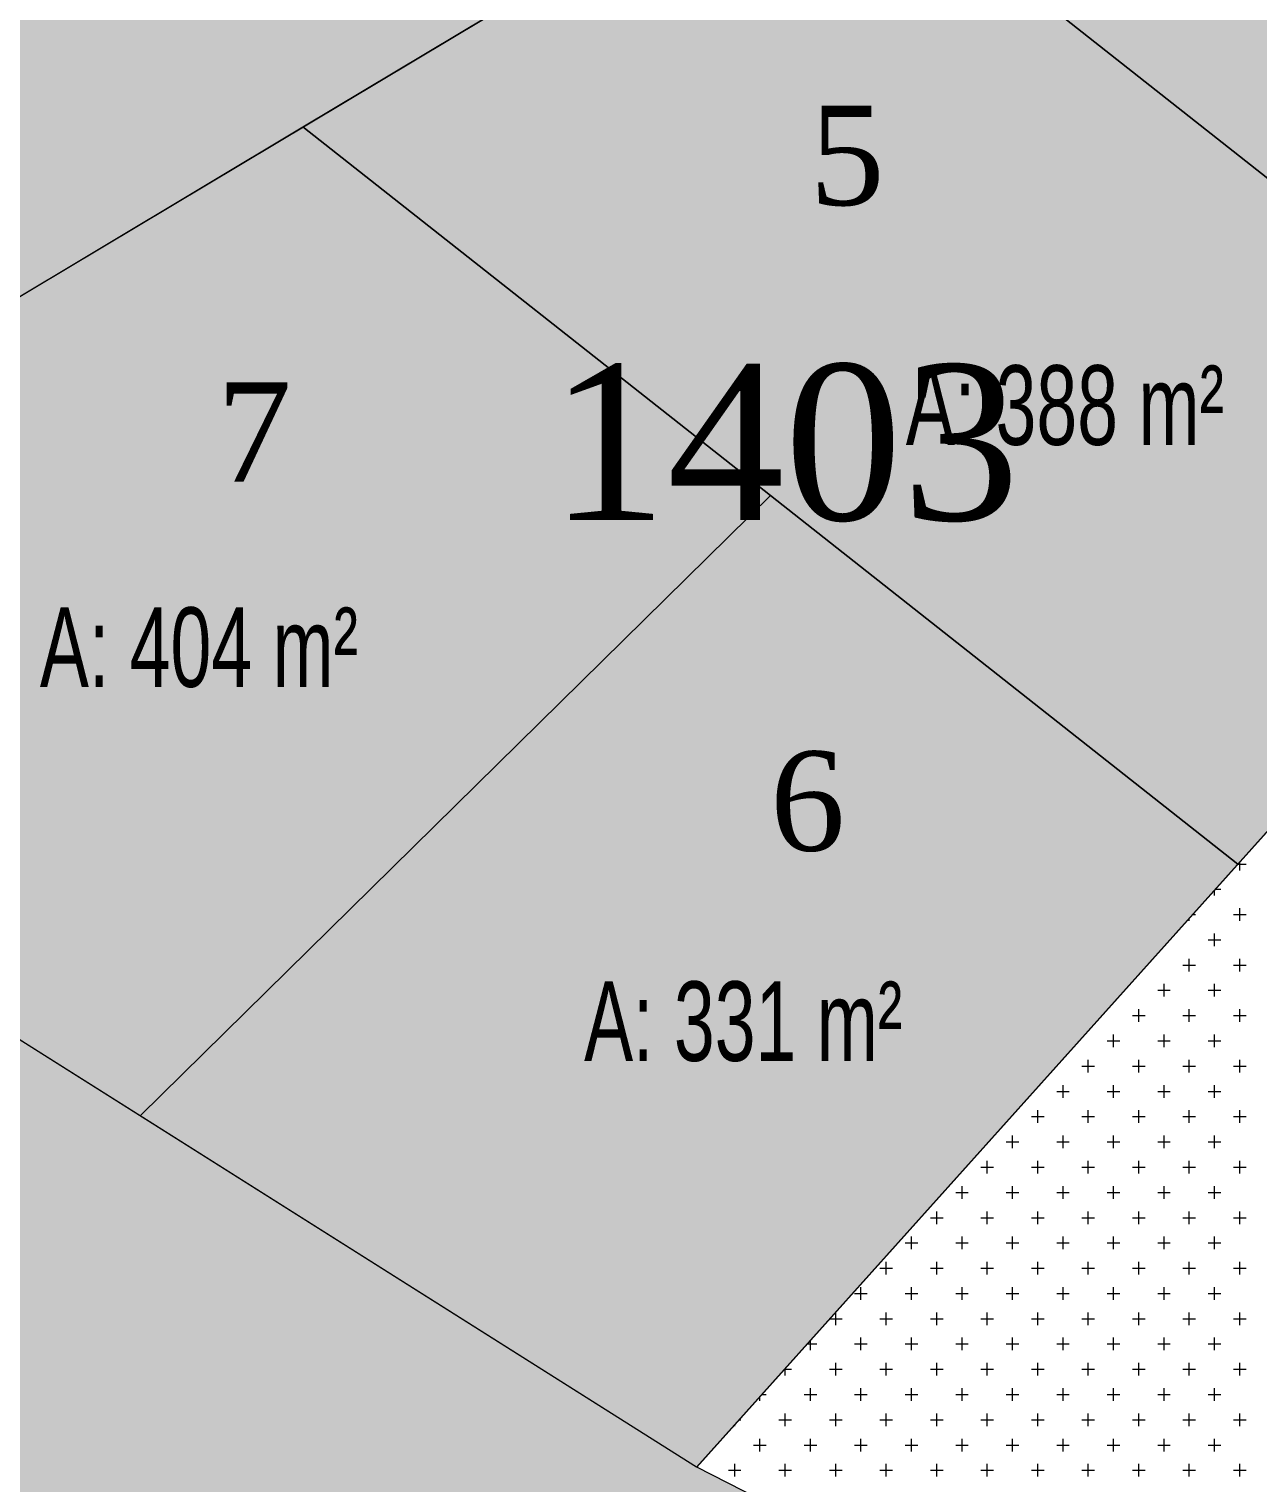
# Model space of a CAD drawing. Header units: metres. Extents: x 476631 to 477421, y 4483749 to 4484052.
# Drawn here: x 477158.88 to 477189.78, y 4483826.76 to 4483863.3 of the extents above; entities that cross this region are included whole.
import ezdxf

# ---------------------------------------------------------------- set-up
doc = ezdxf.new("R2010")
doc.units = ezdxf.units.M
for name, color, linetype, lineweight in [('M2', 1, 'Continuous', 25), ('PL_PARK', 97, 'Continuous', 0), ('serbest', 10, 'Continuous', 0), ('TK_KAD', 171, 'Continuous', 0), ('TK_PARSEL', 1, 'Continuous', 0)]:
    doc.layers.add(name, color=color, linetype=linetype, lineweight=lineweight)
doc.styles.add('M2', font='', dxfattribs={"width": 0.9, "height": 12})
doc.styles.get("Standard").update_dxf_attribs({"font": 'TimesNewRoman.ttf'})
doc.styles.get('M2').set_extended_font_data('Swis721 LtCn BT')

msp = doc.modelspace()

# ---------------------------------------------------------------- hatches: boundary and pattern name
at = {"layer": 'serbest', "true_color": 0x636466}
h = msp.add_hatch(color=251, dxfattribs=at)
h.dxf.hatch_style = 1
h.paths.add_polyline_path([(477208.013, 4483863.192), (477208.013, 4483863.192), (477175.667, 4483827.152), (477177.072, 4483826.44), (477177.259, 4483826.44), (477177.259, 4483826.345), (477210.881, 4483809.295), (477210.914, 4483809.295), (477210.914, 4483809.278), (477213.385, 4483808.025), (477213.454, 4483808.025), (477213.454, 4483807.99), (477213.766, 4483807.832), (477214.359, 4483796.321), (477214.089, 4483796.014), (477214.089, 4483795.96), (477214.041, 4483795.96), (477203.294, 4483783.79), (477207.946, 4483770.215), (477210.643, 4483768.256), (477025.328, 4483842.425), (477060.732, 4483897.862), (477067.557, 4483895.559), (477070.319, 4483896.168), (477078.309, 4483891.066), (477086.191, 4483876.57), (477094.387, 4483882.428), (477105.543, 4483870.29), (477127.469, 4483857.654), (477140.884, 4483857.609), (477147.759, 4483850.069), (477147.681, 4483844.807), (477161.676, 4483835.982), (477175.667, 4483827.152)])
h = msp.add_hatch(color=251, dxfattribs=at)
h.dxf.hatch_style = 1
h.paths.add_polyline_path([(477165.767, 4483860.846), (477178.623, 4483868.538), (477178.622, 4483868.538), (477189.759, 4483875.202), (477190.837, 4483875.132), (477182.448, 4483884.811), (477181.776, 4483882.078), (477168.904, 4483874.376), (477158.606, 4483868.213), (477148.309, 4483862.051), (477140.884, 4483857.609), (477147.759, 4483850.069)])
at = {"layer": 'serbest'}
h = msp.add_hatch(color=14, dxfattribs=at)
h.dxf.hatch_style = 1
h.paths.add_polyline_path([(477194.993, 4483873.455), (477191.227, 4483873.659), (477190.837, 4483875.132), (477189.759, 4483875.202), (477178.623, 4483868.538), (477198.645, 4483852.755), (477208.013, 4483863.192)])
h = msp.add_hatch(color=14, dxfattribs=at)
h.dxf.hatch_style = 1
h.paths.add_polyline_path([(477178.623, 4483868.538), (477165.767, 4483860.845), (477177.521, 4483851.58), (477189.274, 4483842.315), (477189.276, 4483842.315), (477198.645, 4483852.755)])
h = msp.add_hatch(color=4, dxfattribs=at)
h.dxf.hatch_style = 1
h.paths.add_polyline_path([(477165.767, 4483860.845), (477147.759, 4483850.069), (477147.681, 4483844.807), (477161.676, 4483835.982), (477177.521, 4483851.58)])
h = msp.add_hatch(color=14, dxfattribs=at)
h.dxf.hatch_style = 1
h.paths.add_polyline_path([(477189.275, 4483842.314), (477177.521, 4483851.58), (477161.676, 4483835.982), (477175.665, 4483827.154), (477175.667, 4483827.153)])

# ---------------------------------------------------------------- linework, layer by layer
at = {"layer": 'PL_PARK', "color": 3}
for p, q in [((477175.668, 4483827.152), (477208.013, 4483863.192)), ((477213.766, 4483807.832), (477175.668, 4483827.152)), ((477175.668, 4483827.152), (477175.668, 4483827.152))]:
    msp.add_line(p, q, dxfattribs=at)
at = {"layer": 'PL_PARK', "color": 3, "linetype": 'Continuous'}
for p, q in [((477189.276, 4483842.315), (477189.482, 4483842.315)), ((477189.324, 4483842.156), (477189.324, 4483842.368)), ((477188.689, 4483841.521), (477188.689, 4483841.661)), ((477188.706, 4483841.68), (477188.847, 4483841.68)), ((477189.324, 4483840.886), (477189.324, 4483841.204)), ((477188.054, 4483840.886), (477188.054, 4483840.953)), ((477188.136, 4483841.045), (477188.212, 4483841.045)), ((477189.165, 4483841.045), (477189.482, 4483841.045)), ((477188.689, 4483840.251), (477188.689, 4483840.569)), ((477187.566, 4483840.41), (477187.577, 4483840.41)), ((477188.53, 4483840.41), (477188.847, 4483840.41)), ((477187.895, 4483839.775), (477188.212, 4483839.775)), ((477188.054, 4483839.616), (477188.054, 4483839.934)), ((477189.165, 4483839.775), (477189.482, 4483839.775)), ((477189.324, 4483839.616), (477189.324, 4483839.934)), ((477187.26, 4483839.14), (477187.577, 4483839.14)), ((477187.419, 4483838.981), (477187.419, 4483839.299)), ((477188.53, 4483839.14), (477188.847, 4483839.14)), ((477188.689, 4483838.981), (477188.689, 4483839.299)), ((477186.784, 4483838.346), (477186.784, 4483838.664)), ((477188.054, 4483838.346), (477188.054, 4483838.664)), ((477189.324, 4483838.346), (477189.324, 4483838.664)), ((477186.625, 4483838.505), (477186.942, 4483838.505)), ((477187.895, 4483838.505), (477188.212, 4483838.505)), ((477189.165, 4483838.505), (477189.482, 4483838.505)), ((477186.149, 4483837.711), (477186.149, 4483838.029)), ((477187.419, 4483837.711), (477187.419, 4483838.029)), ((477188.689, 4483837.711), (477188.689, 4483838.029)), ((477185.99, 4483837.87), (477186.307, 4483837.87)), ((477187.26, 4483837.87), (477187.577, 4483837.87)), ((477188.53, 4483837.87), (477188.847, 4483837.87)), ((477185.355, 4483837.235), (477185.672, 4483837.235)), ((477185.514, 4483837.076), (477185.514, 4483837.394)), ((477186.625, 4483837.235), (477186.942, 4483837.235)), ((477186.784, 4483837.076), (477186.784, 4483837.394)), ((477187.895, 4483837.235), (477188.212, 4483837.235)), ((477188.054, 4483837.076), (477188.054, 4483837.394)), ((477189.165, 4483837.235), (477189.482, 4483837.235)), ((477189.324, 4483837.076), (477189.324, 4483837.394)), ((477184.72, 4483836.6), (477185.037, 4483836.6)), ((477184.879, 4483836.441), (477184.879, 4483836.759)), ((477185.99, 4483836.6), (477186.307, 4483836.6)), ((477186.149, 4483836.441), (477186.149, 4483836.759)), ((477187.26, 4483836.6), (477187.577, 4483836.6)), ((477187.419, 4483836.441), (477187.419, 4483836.759)), ((477188.53, 4483836.6), (477188.847, 4483836.6)), ((477188.689, 4483836.441), (477188.689, 4483836.759)), ((477184.244, 4483835.806), (477184.244, 4483836.124)), ((477185.514, 4483835.806), (477185.514, 4483836.124)), ((477186.784, 4483835.806), (477186.784, 4483836.124)), ((477188.054, 4483835.806), (477188.054, 4483836.124)), ((477189.324, 4483835.806), (477189.324, 4483836.124)), ((477184.085, 4483835.965), (477184.402, 4483835.965)), ((477185.355, 4483835.965), (477185.672, 4483835.965)), ((477186.625, 4483835.965), (477186.942, 4483835.965)), ((477187.895, 4483835.965), (477188.212, 4483835.965)), ((477189.165, 4483835.965), (477189.482, 4483835.965)), ((477183.45, 4483835.33), (477183.768, 4483835.33)), ((477183.609, 4483835.171), (477183.609, 4483835.489)), ((477184.72, 4483835.33), (477185.037, 4483835.33)), ((477184.879, 4483835.171), (477184.879, 4483835.489)), ((477185.99, 4483835.33), (477186.307, 4483835.33)), ((477186.149, 4483835.171), (477186.149, 4483835.489)), ((477187.26, 4483835.33), (477187.577, 4483835.33)), ((477187.419, 4483835.171), (477187.419, 4483835.489)), ((477188.53, 4483835.33), (477188.847, 4483835.33)), ((477188.689, 4483835.171), (477188.689, 4483835.489)), ((477182.815, 4483834.695), (477183.132, 4483834.695)), ((477182.974, 4483834.536), (477182.974, 4483834.854)), ((477184.085, 4483834.695), (477184.402, 4483834.695)), ((477184.244, 4483834.536), (477184.244, 4483834.854)), ((477185.355, 4483834.695), (477185.672, 4483834.695)), ((477185.514, 4483834.536), (477185.514, 4483834.854)), ((477186.625, 4483834.695), (477186.942, 4483834.695)), ((477186.784, 4483834.536), (477186.784, 4483834.854)), ((477187.895, 4483834.695), (477188.212, 4483834.695)), ((477188.054, 4483834.536), (477188.054, 4483834.854)), ((477189.165, 4483834.695), (477189.482, 4483834.695)), ((477189.324, 4483834.536), (477189.324, 4483834.854)), ((477182.18, 4483834.06), (477182.497, 4483834.06)), ((477182.339, 4483833.901), (477182.339, 4483834.219)), ((477183.45, 4483834.06), (477183.768, 4483834.06)), ((477183.609, 4483833.901), (477183.609, 4483834.219)), ((477184.72, 4483834.06), (477185.037, 4483834.06)), ((477184.879, 4483833.901), (477184.879, 4483834.219)), ((477185.99, 4483834.06), (477186.307, 4483834.06)), ((477186.149, 4483833.901), (477186.149, 4483834.219)), ((477187.26, 4483834.06), (477187.577, 4483834.06)), ((477187.419, 4483833.901), (477187.419, 4483834.219)), ((477188.53, 4483834.06), (477188.847, 4483834.06)), ((477188.689, 4483833.901), (477188.689, 4483834.219)), ((477181.704, 4483833.266), (477181.704, 4483833.584)), ((477182.974, 4483833.266), (477182.974, 4483833.584)), ((477184.244, 4483833.266), (477184.244, 4483833.584)), ((477185.514, 4483833.266), (477185.514, 4483833.584)), ((477186.784, 4483833.266), (477186.784, 4483833.584)), ((477188.054, 4483833.266), (477188.054, 4483833.584)), ((477189.324, 4483833.266), (477189.324, 4483833.584)), ((477181.545, 4483833.425), (477181.862, 4483833.425)), ((477182.815, 4483833.425), (477183.132, 4483833.425)), ((477184.085, 4483833.425), (477184.402, 4483833.425)), ((477185.355, 4483833.425), (477185.672, 4483833.425)), ((477186.625, 4483833.425), (477186.942, 4483833.425)), ((477187.895, 4483833.425), (477188.212, 4483833.425)), ((477189.165, 4483833.425), (477189.482, 4483833.425)), ((477180.91, 4483832.79), (477181.227, 4483832.79)), ((477181.069, 4483832.631), (477181.069, 4483832.949)), ((477182.18, 4483832.79), (477182.497, 4483832.79)), ((477182.339, 4483832.631), (477182.339, 4483832.949)), ((477183.45, 4483832.79), (477183.768, 4483832.79)), ((477183.609, 4483832.631), (477183.609, 4483832.949)), ((477184.72, 4483832.79), (477185.037, 4483832.79)), ((477184.879, 4483832.631), (477184.879, 4483832.949)), ((477185.99, 4483832.79), (477186.307, 4483832.79)), ((477186.149, 4483832.631), (477186.149, 4483832.949)), ((477187.26, 4483832.79), (477187.577, 4483832.79)), ((477187.419, 4483832.631), (477187.419, 4483832.949)), ((477188.53, 4483832.79), (477188.847, 4483832.79)), ((477188.689, 4483832.631), (477188.689, 4483832.949)), ((477180.275, 4483832.155), (477180.592, 4483832.155)), ((477180.434, 4483831.996), (477180.434, 4483832.314)), ((477181.545, 4483832.155), (477181.862, 4483832.155)), ((477181.704, 4483831.996), (477181.704, 4483832.314)), ((477182.815, 4483832.155), (477183.132, 4483832.155)), ((477182.974, 4483831.996), (477182.974, 4483832.314)), ((477184.085, 4483832.155), (477184.402, 4483832.155)), ((477184.244, 4483831.996), (477184.244, 4483832.314)), ((477185.355, 4483832.155), (477185.672, 4483832.155)), ((477185.514, 4483831.996), (477185.514, 4483832.314)), ((477186.625, 4483832.155), (477186.942, 4483832.155)), ((477186.784, 4483831.996), (477186.784, 4483832.314)), ((477187.895, 4483832.155), (477188.212, 4483832.155)), ((477188.054, 4483831.996), (477188.054, 4483832.314)), ((477189.165, 4483832.155), (477189.482, 4483832.155)), ((477189.324, 4483831.996), (477189.324, 4483832.314)), ((477179.799, 4483831.361), (477179.799, 4483831.679)), ((477181.069, 4483831.361), (477181.069, 4483831.679)), ((477182.339, 4483831.361), (477182.339, 4483831.679)), ((477183.609, 4483831.361), (477183.609, 4483831.679)), ((477184.879, 4483831.361), (477184.879, 4483831.679)), ((477186.149, 4483831.361), (477186.149, 4483831.679)), ((477187.419, 4483831.361), (477187.419, 4483831.679)), ((477188.689, 4483831.361), (477188.689, 4483831.679)), ((477179.64, 4483831.52), (477179.958, 4483831.52)), ((477180.91, 4483831.52), (477181.227, 4483831.52)), ((477182.18, 4483831.52), (477182.497, 4483831.52)), ((477183.45, 4483831.52), (477183.768, 4483831.52)), ((477184.72, 4483831.52), (477185.037, 4483831.52)), ((477185.99, 4483831.52), (477186.307, 4483831.52)), ((477187.26, 4483831.52), (477187.577, 4483831.52)), ((477188.53, 4483831.52), (477188.847, 4483831.52)), ((477179.164, 4483830.726), (477179.164, 4483831.044)), ((477180.434, 4483830.726), (477180.434, 4483831.044)), ((477181.704, 4483830.726), (477181.704, 4483831.044)), ((477182.974, 4483830.726), (477182.974, 4483831.044)), ((477184.244, 4483830.726), (477184.244, 4483831.044)), ((477185.514, 4483830.726), (477185.514, 4483831.044)), ((477186.784, 4483830.726), (477186.784, 4483831.044)), ((477188.054, 4483830.726), (477188.054, 4483831.044)), ((477189.324, 4483830.726), (477189.324, 4483831.044)), ((477179.018, 4483830.885), (477179.322, 4483830.885)), ((477180.275, 4483830.885), (477180.592, 4483830.885)), ((477181.545, 4483830.885), (477181.862, 4483830.885)), ((477182.815, 4483830.885), (477183.132, 4483830.885)), ((477184.085, 4483830.885), (477184.402, 4483830.885)), ((477185.355, 4483830.885), (477185.672, 4483830.885)), ((477186.625, 4483830.885), (477186.942, 4483830.885)), ((477187.895, 4483830.885), (477188.212, 4483830.885)), ((477189.165, 4483830.885), (477189.482, 4483830.885)), ((477178.448, 4483830.25), (477178.687, 4483830.25)), ((477178.529, 4483830.091), (477178.529, 4483830.34)), ((477179.64, 4483830.25), (477179.958, 4483830.25)), ((477179.799, 4483830.091), (477179.799, 4483830.409)), ((477180.91, 4483830.25), (477181.227, 4483830.25)), ((477181.069, 4483830.091), (477181.069, 4483830.409)), ((477182.18, 4483830.25), (477182.497, 4483830.25)), ((477182.339, 4483830.091), (477182.339, 4483830.409)), ((477183.45, 4483830.25), (477183.768, 4483830.25)), ((477183.609, 4483830.091), (477183.609, 4483830.409)), ((477184.72, 4483830.25), (477185.037, 4483830.25)), ((477184.879, 4483830.091), (477184.879, 4483830.409)), ((477185.99, 4483830.25), (477186.307, 4483830.25)), ((477186.149, 4483830.091), (477186.149, 4483830.409)), ((477187.26, 4483830.25), (477187.577, 4483830.25)), ((477187.419, 4483830.091), (477187.419, 4483830.409)), ((477188.53, 4483830.25), (477188.847, 4483830.25)), ((477188.689, 4483830.091), (477188.689, 4483830.409)), ((477177.878, 4483829.615), (477178.052, 4483829.615)), ((477177.894, 4483829.456), (477177.894, 4483829.633)), ((477179.005, 4483829.615), (477179.322, 4483829.615)), ((477179.164, 4483829.456), (477179.164, 4483829.774)), ((477180.275, 4483829.615), (477180.592, 4483829.615)), ((477180.434, 4483829.456), (477180.434, 4483829.774)), ((477181.545, 4483829.615), (477181.862, 4483829.615)), ((477181.704, 4483829.456), (477181.704, 4483829.774)), ((477182.815, 4483829.615), (477183.132, 4483829.615)), ((477182.974, 4483829.456), (477182.974, 4483829.774)), ((477184.085, 4483829.615), (477184.402, 4483829.615)), ((477184.244, 4483829.456), (477184.244, 4483829.774)), ((477185.355, 4483829.615), (477185.672, 4483829.615)), ((477185.514, 4483829.456), (477185.514, 4483829.774)), ((477186.625, 4483829.615), (477186.942, 4483829.615)), ((477186.784, 4483829.456), (477186.784, 4483829.774)), ((477187.895, 4483829.615), (477188.212, 4483829.615)), ((477188.054, 4483829.456), (477188.054, 4483829.774)), ((477189.165, 4483829.615), (477189.482, 4483829.615)), ((477189.324, 4483829.456), (477189.324, 4483829.774)), ((477178.529, 4483828.821), (477178.529, 4483829.139)), ((477179.799, 4483828.821), (477179.799, 4483829.139)), ((477181.069, 4483828.821), (477181.069, 4483829.139)), ((477182.339, 4483828.821), (477182.339, 4483829.139)), ((477183.609, 4483828.821), (477183.609, 4483829.139)), ((477184.879, 4483828.821), (477184.879, 4483829.139)), ((477186.149, 4483828.821), (477186.149, 4483829.139)), ((477187.419, 4483828.821), (477187.419, 4483829.139)), ((477188.689, 4483828.821), (477188.689, 4483829.139)), ((477177.259, 4483828.821), (477177.259, 4483828.925)), ((477177.308, 4483828.98), (477177.417, 4483828.98)), ((477178.37, 4483828.98), (477178.687, 4483828.98)), ((477179.64, 4483828.98), (477179.958, 4483828.98)), ((477180.91, 4483828.98), (477181.227, 4483828.98)), ((477182.18, 4483828.98), (477182.497, 4483828.98)), ((477183.45, 4483828.98), (477183.768, 4483828.98)), ((477184.72, 4483828.98), (477185.037, 4483828.98)), ((477185.99, 4483828.98), (477186.307, 4483828.98)), ((477187.26, 4483828.98), (477187.577, 4483828.98)), ((477188.53, 4483828.98), (477188.847, 4483828.98)), ((477177.894, 4483828.186), (477177.894, 4483828.504)), ((477179.164, 4483828.186), (477179.164, 4483828.504)), ((477180.434, 4483828.186), (477180.434, 4483828.504)), ((477181.704, 4483828.186), (477181.704, 4483828.504)), ((477182.974, 4483828.186), (477182.974, 4483828.504)), ((477184.244, 4483828.186), (477184.244, 4483828.504)), ((477185.514, 4483828.186), (477185.514, 4483828.504)), ((477186.784, 4483828.186), (477186.784, 4483828.504)), ((477188.054, 4483828.186), (477188.054, 4483828.504)), ((477189.324, 4483828.186), (477189.324, 4483828.504)), ((477176.624, 4483828.186), (477176.624, 4483828.218)), ((477176.738, 4483828.345), (477176.782, 4483828.345)), ((477177.735, 4483828.345), (477178.052, 4483828.345)), ((477179.005, 4483828.345), (477179.322, 4483828.345)), ((477180.275, 4483828.345), (477180.592, 4483828.345)), ((477181.545, 4483828.345), (477181.862, 4483828.345)), ((477182.815, 4483828.345), (477183.132, 4483828.345)), ((477184.085, 4483828.345), (477184.402, 4483828.345)), ((477185.355, 4483828.345), (477185.672, 4483828.345)), ((477186.625, 4483828.345), (477186.942, 4483828.345)), ((477187.895, 4483828.345), (477188.212, 4483828.345)), ((477189.165, 4483828.345), (477189.482, 4483828.345)), ((477177.1, 4483827.71), (477177.417, 4483827.71)), ((477177.259, 4483827.551), (477177.259, 4483827.869)), ((477178.37, 4483827.71), (477178.687, 4483827.71)), ((477178.529, 4483827.551), (477178.529, 4483827.869)), ((477179.64, 4483827.71), (477179.958, 4483827.71)), ((477179.799, 4483827.551), (477179.799, 4483827.869)), ((477180.91, 4483827.71), (477181.227, 4483827.71)), ((477181.069, 4483827.551), (477181.069, 4483827.869)), ((477182.18, 4483827.71), (477182.497, 4483827.71)), ((477182.339, 4483827.551), (477182.339, 4483827.869)), ((477183.45, 4483827.71), (477183.768, 4483827.71)), ((477183.609, 4483827.551), (477183.609, 4483827.869)), ((477184.72, 4483827.71), (477185.037, 4483827.71)), ((477184.879, 4483827.551), (477184.879, 4483827.869)), ((477185.99, 4483827.71), (477186.307, 4483827.71)), ((477186.149, 4483827.551), (477186.149, 4483827.869)), ((477187.26, 4483827.71), (477187.577, 4483827.71)), ((477187.419, 4483827.551), (477187.419, 4483827.869)), ((477188.53, 4483827.71), (477188.847, 4483827.71)), ((477188.689, 4483827.551), (477188.689, 4483827.869)), ((477176.465, 4483827.075), (477176.782, 4483827.075)), ((477176.624, 4483826.916), (477176.624, 4483827.234)), ((477177.735, 4483827.075), (477178.052, 4483827.075)), ((477177.894, 4483826.916), (477177.894, 4483827.234)), ((477179.005, 4483827.075), (477179.322, 4483827.075)), ((477179.164, 4483826.916), (477179.164, 4483827.234)), ((477180.275, 4483827.075), (477180.592, 4483827.075)), ((477180.434, 4483826.916), (477180.434, 4483827.234)), ((477181.545, 4483827.075), (477181.862, 4483827.075)), ((477181.704, 4483826.916), (477181.704, 4483827.234)), ((477182.815, 4483827.075), (477183.132, 4483827.075)), ((477182.974, 4483826.916), (477182.974, 4483827.234)), ((477184.085, 4483827.075), (477184.402, 4483827.075)), ((477184.244, 4483826.916), (477184.244, 4483827.234)), ((477185.355, 4483827.075), (477185.672, 4483827.075)), ((477185.514, 4483826.916), (477185.514, 4483827.234)), ((477186.625, 4483827.075), (477186.942, 4483827.075)), ((477186.784, 4483826.916), (477186.784, 4483827.234)), ((477187.895, 4483827.075), (477188.212, 4483827.075)), ((477188.054, 4483826.916), (477188.054, 4483827.234)), ((477189.165, 4483827.075), (477189.482, 4483827.075)), ((477189.324, 4483826.916), (477189.324, 4483827.234))]:
    msp.add_line(p, q, dxfattribs=at)
at = {"layer": 'TK_KAD'}
for p, q in [((477147.759, 4483850.069), (477189.759, 4483875.202)), ((477208.013, 4483863.192), (477175.667, 4483827.152)), ((477175.667, 4483827.152), (477147.681, 4483844.807))]:
    msp.add_line(p, q, dxfattribs=at)
at = {"layer": 'TK_PARSEL'}
for p, q in [((477165.767, 4483860.846), (477178.622, 4483868.538)), ((477198.645, 4483852.755), (477178.622, 4483868.538)), ((477178.622, 4483868.538), (477198.645, 4483852.755)), ((477147.759, 4483850.069), (477165.767, 4483860.846)), ((477177.521, 4483851.58), (477165.767, 4483860.846)), ((477165.767, 4483860.846), (477165.767, 4483860.846)), ((477165.767, 4483860.846), (477177.521, 4483851.58)), ((477198.645, 4483852.755), (477189.275, 4483842.314)), ((477161.676, 4483835.982), (477177.521, 4483851.58)), ((477177.521, 4483851.58), (477161.676, 4483835.982)), ((477189.275, 4483842.314), (477177.521, 4483851.58)), ((477177.521, 4483851.58), (477189.275, 4483842.314)), ((477161.676, 4483835.982), (477147.681, 4483844.807)), ((477189.275, 4483842.314), (477175.667, 4483827.152)), ((477175.667, 4483827.152), (477161.676, 4483835.982)), ((477161.676, 4483835.982), (477161.676, 4483835.982))]:
    msp.add_line(p, q, dxfattribs=at)

# ---------------------------------------------------------------- texts
at = {"layer": 'M2', "color": 14, "style": 'M2', "width": 0.9}
for s, p in [('A: 388 m²', (477180.927, 4483852.851)), ('A: 331 m²', (477172.839, 4483837.365))]:
    msp.add_text(s, height=2, dxfattribs=at).set_placement(p)
at = {"layer": 'M2', "color": 1, "style": 'M2', "width": 0.9}
msp.add_text('A: 404 m²', height=2, dxfattribs=at).set_placement((477159.155, 4483846.767))
at = {"layer": 'serbest', "char_height": 2.5, "attachment_point": 1}
for s, insert in [('5', (477178.507, 4483861.379)), ('7', (477163.598, 4483854.424)), ('6', (477177.513, 4483845.15))]:
    msp.add_mtext_dynamic_manual_height_columns(s, width=11.84476, gutter_width=12.5, heights=[0], dxfattribs=dict(at, insert=insert))
at = {"layer": 'serbest', "color": 5, "insert": (477171.966, 4483854.874), "char_height": 3.9129, "attachment_point": 1}
msp.add_mtext_dynamic_manual_height_columns('1403', width=31.40198, gutter_width=19.564, heights=[0], dxfattribs=at)

doc.saveas('drawing.dxf')
